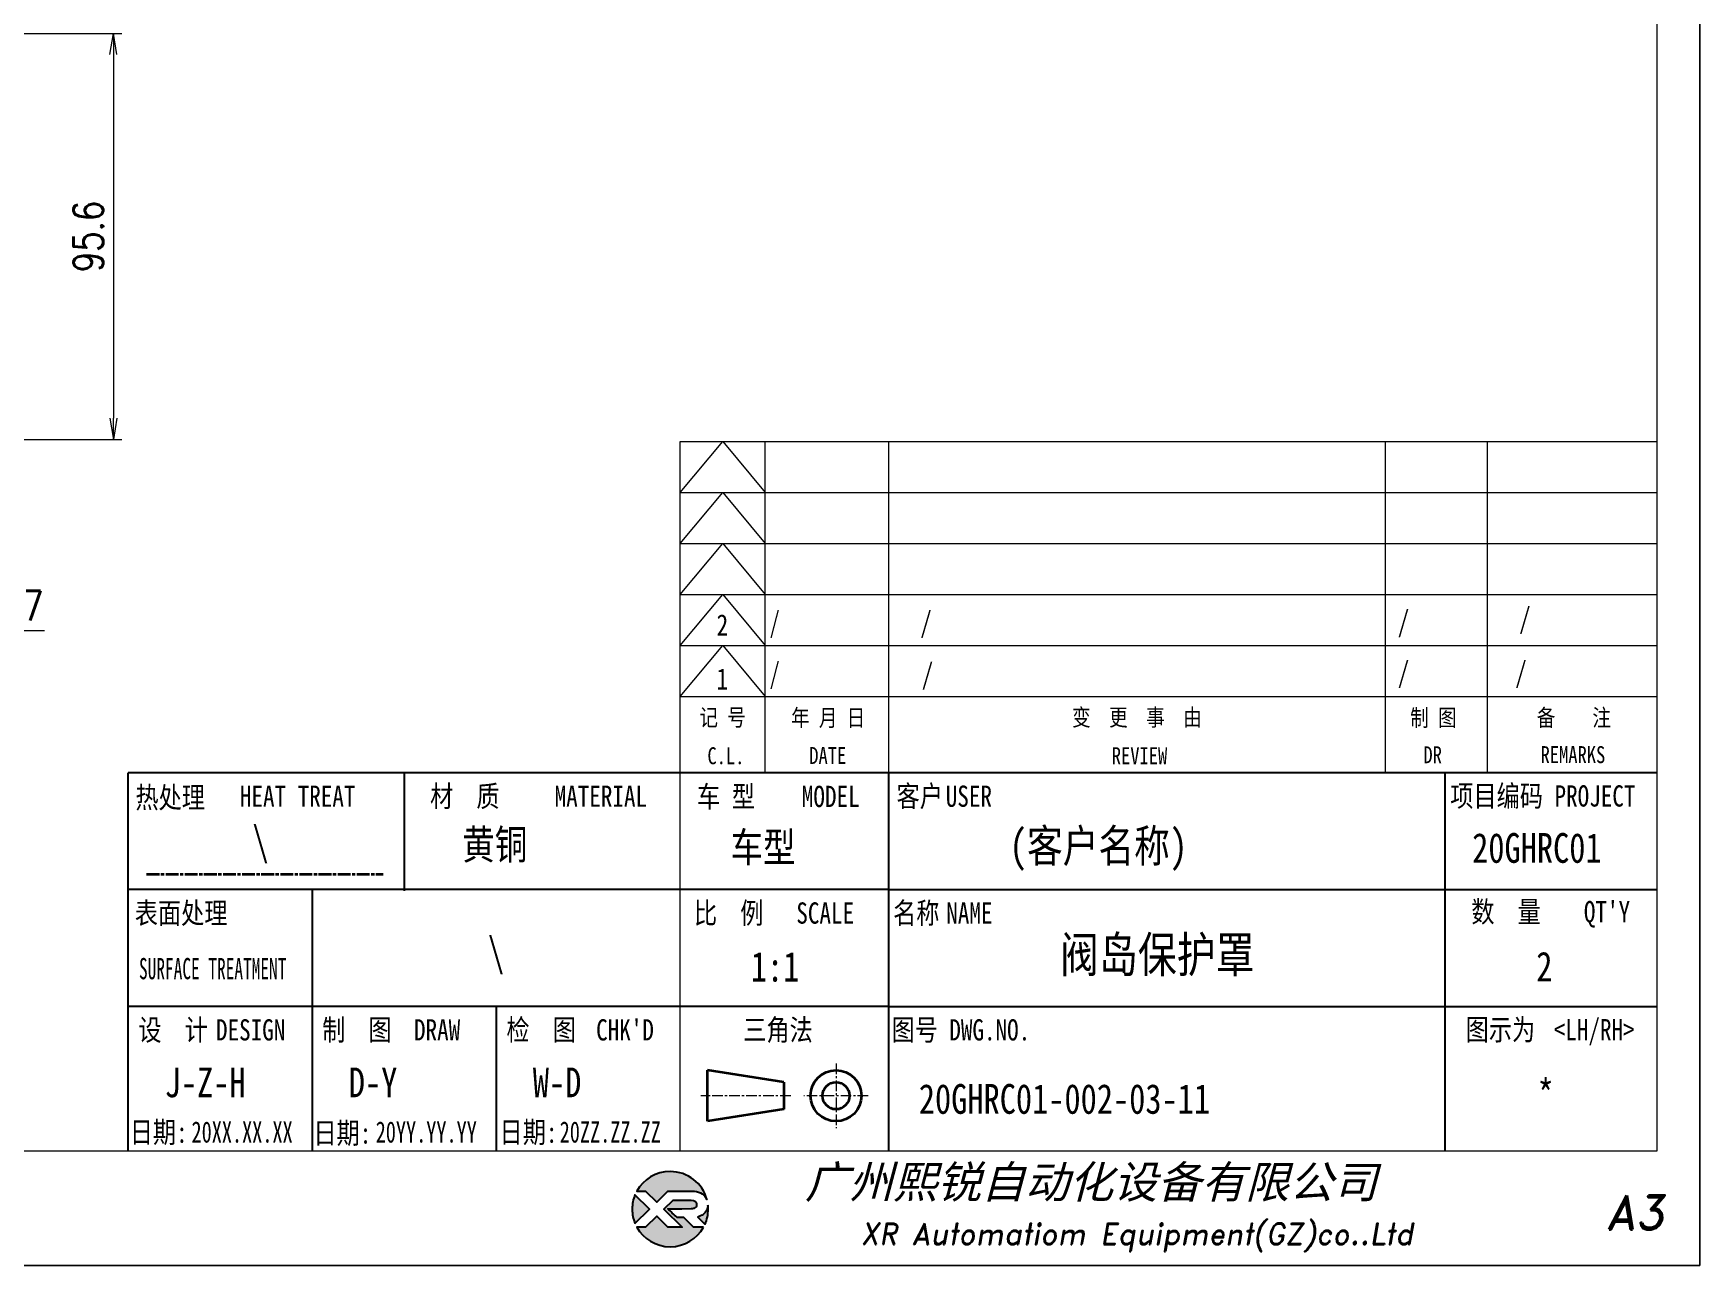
# Model space of a CAD drawing. Header units: millimetres. Extents: x 135027 to 204164, y -18685 to 2828.
# Drawn here: x 137060.5 to 137452.8, y 1667 to 1957.1 of the extents above; entities that cross this region are included whole.
import ezdxf
from ezdxf.enums import TextEntityAlignment as Align

# ---------------------------------------------------------------- set-up
doc = ezdxf.new("R2010")
doc.units = ezdxf.units.MM
doc.header["$LTSCALE"] = 0.5
doc.linetypes.add('AM_ISO08W050x2', pattern=[9, 6, -0.75, 1.5, -0.75])
doc.linetypes.add('CENTER', pattern=[2, 1.25, -0.25, 0.25, -0.25])
for name, color, linetype in [('DIM', 3, 'Continuous'), ('layer 1', 7, 'Continuous'), ('图\\M+19E79\\M+195B6\\M+18E9A', 7, 'Continuous'), ('图号', 7, 'Continuous'), ('图名', 7, 'Continuous'), ('数量', 7, 'Continuous'), ('材质', 7, 'Continuous'), ('表面处理', 7, 'Continuous'), ('车型', 7, 'Continuous')]:
    doc.layers.add(name, color=color, linetype=linetype)
for name, color, linetype, lineweight in [('中心线', 2, 'AM_ISO08W050x2', 18), ('图框', 7, 'Continuous', 18), ('热处理', 7, 'Continuous', 20), ('粗点划线', 6, 'AM_ISO08W050x2', 35)]:
    doc.layers.add(name, color=color, linetype=linetype, lineweight=lineweight)
doc.layers.add('打印', color=7, linetype='Continuous', lineweight=15, plot=False)
doc.layers.add('打印-禁用', color=7, linetype='Continuous', lineweight=15, plot=False)
doc.styles.add('DIM', font='romans.shx', dxfattribs={"width": 0.8, "bigfont": 'bigfont.shx'})
doc.styles.add('STYLE1', font='')
doc.styles.add('国标', font='simfang.ttf', dxfattribs={"width": 0.8})
doc.styles.add('标题\\M+18E9A', font='romand.shx', dxfattribs={"oblique": 10, "bigfont": 'bigfont.shx'})
doc.styles.get('STYLE1').set_extended_font_data('SimSun')
doc.dimstyles.new('XR 1-2$0', dxfattribs={"dimscale": 2, "dimtxt": 3.5, "dimasz": 2.5, "dimexe": 1, "dimexo": 0.625, "dimgap": 1.2, "dimtad": 1, "dimdsep": 46, "dimtxsty": 'DIM', "dimblk": 'OPEN', "dimcen": 0, "dimclrd": 8, "dimclre": 8, "dimclrt": 2, "dimazin": 2, "dimtfac": 0.5, "dimtmove": 0, "dimatfit": 3, "dimldrblk": 'OPEN', "dimfxl": 0, "dimtolj": 2, "dimlwd": 13, "dimlwe": 13, "dimarcsym": 0})
doc.dimstyles.new('XR 1-2$3', dxfattribs={"dimscale": 2, "dimtxt": 3.5, "dimasz": 2.5, "dimexe": 1, "dimexo": 0.625, "dimgap": 1.2, "dimtad": 1, "dimtoh": 1, "dimdsep": 46, "dimtxsty": 'DIM', "dimblk": 'OPEN', "dimcen": 0, "dimclrd": 8, "dimclre": 8, "dimclrt": 2, "dimazin": 2, "dimtfac": 0.5, "dimtofl": 0, "dimtmove": 0, "dimatfit": 3, "dimldrblk": 'OPEN', "dimfxl": 0, "dimtolj": 2, "dimlwd": 18, "dimlwe": 18, "dimarcsym": 0})

# ---------------------------------------------------------------- blocks, each defined once
blk = doc.blocks.new('XR')
at = {"true_color": 0xfc8000}
h = blk.add_hatch(color=30, dxfattribs=at)
h.set_gradient(color1=(252, 128, 0), rotation=240, one_color=1, tint=1, name='INVCURVED')
edge = h.paths.add_edge_path()
edge.add_spline(control_points=[(-434.18, -5928.47), (-433.9, -5928.74), (-433.63, -5929.01), (-433.63, -5929.01), (-433.63, -5929.01), (-433.63, -5929.01), (-433.36, -5928.74), (-433.09, -5928.47)], knot_values=[0.5625, 0.5625, 0.5625, 0.5625, 0.625, 0.625, 0.625, 0.625, 0.6875, 0.6875, 0.6875, 0.6875], degree=3, periodic=0)
edge.add_spline(control_points=[(-433.09, -5928.47), (-432.82, -5928.2), (-432.54, -5927.93), (-432.54, -5927.93), (-432.54, -5927.93), (-432.54, -5927.93), (-432.04, -5927.93), (-431.53, -5927.93)], knot_values=[0.4375, 0.4375, 0.4375, 0.4375, 0.5, 0.5, 0.5, 0.5, 0.5625, 0.5625, 0.5625, 0.5625], degree=3, periodic=0)
edge.add_spline(control_points=[(-431.53, -5927.93), (-431.03, -5927.93), (-430.52, -5927.93), (-430.52, -5927.93), (-430.52, -5927.93), (-430, -5927.93), (-429.43, -5927.96), (-429.01, -5928.33)], knot_values=[0.25, 0.25, 0.25, 0.25, 0.3125, 0.3125, 0.3125, 0.3125, 0.4375, 0.4375, 0.4375, 0.4375], degree=3, periodic=0)
edge.add_spline(control_points=[(-429.01, -5928.33), (-428.88, -5928.44), (-428.78, -5928.59), (-428.71, -5928.75)], knot_values=[0.125, 0.125, 0.125, 0.125, 0.25, 0.25, 0.25, 0.25], degree=3, periodic=0)
edge.add_spline(control_points=[(-428.71, -5928.75), (-429.13, -5927.18), (-430.58, -5926.02), (-432.31, -5926.02)], knot_values=[0, 0, 0, 0, 0.125, 0.125, 0.125, 0.125], degree=3, periodic=0)
edge.add_spline(control_points=[(-432.31, -5926.02), (-433.72, -5926.02), (-434.94, -5926.79), (-435.58, -5927.93)], knot_values=[0.875, 0.875, 0.875, 0.875, 1, 1, 1, 1], degree=3, periodic=0)
edge.add_spline(control_points=[(-435.58, -5927.93), (-435.58, -5927.93), (-434.72, -5927.93), (-434.72, -5927.93), (-434.72, -5927.93), (-434.72, -5927.93), (-434.45, -5928.2), (-434.18, -5928.47)], knot_values=[0.6875, 0.6875, 0.6875, 0.6875, 0.8125, 0.8125, 0.8125, 0.8125, 0.875, 0.875, 0.875, 0.875], degree=3, periodic=0)
edge = h.paths.add_edge_path()
edge.add_spline(control_points=[(-434.79, -5929.26), (-435.04, -5929.02), (-435.34, -5928.72), (-435.54, -5928.53)], knot_values=[0.562504, 0.562504, 0.562504, 0.562504, 0.656252, 0.656252, 0.656252, 0.656252], degree=3, periodic=0)
edge.add_spline(control_points=[(-435.54, -5928.53), (-435.67, -5928.4), (-435.76, -5928.31), (-435.76, -5928.31), (-435.76, -5928.31), (-435.94, -5928.74), (-436.03, -5929.21), (-436.03, -5929.71)], knot_values=[0.25, 0.25, 0.25, 0.25, 0.312504, 0.312504, 0.312504, 0.312504, 0.562504, 0.562504, 0.562504, 0.562504], degree=3, periodic=0)
edge.add_spline(control_points=[(-436.03, -5929.71), (-436.03, -5930.2), (-435.94, -5930.67), (-435.76, -5931.1), (-435.76, -5931.1), (-435.4, -5930.75), (-435.05, -5930.4)], knot_values=[0.874998, 0.874998, 0.874998, 0.874998, 1.124998, 1.124998, 1.124998, 1.25, 1.25, 1.25, 1.25], degree=3, periodic=0)
edge.add_spline(control_points=[(-435.05, -5930.4), (-434.7, -5930.05), (-434.34, -5929.71), (-434.34, -5929.71), (-434.34, -5929.71), (-434.34, -5929.71), (-434.34, -5929.71), (-434.34, -5929.71)], knot_values=[0.749878, 0.749878, 0.749878, 0.749878, 0.874875, 0.874875, 0.874875, 0.874875, 0.874998, 0.874998, 0.874998, 0.874998], degree=3, periodic=0)
edge.add_spline(control_points=[(-434.34, -5929.71), (-434.34, -5929.71), (-434.34, -5929.71), (-434.34, -5929.71)], knot_values=[0.749634, 0.749634, 0.749634, 0.749634, 0.749817, 0.749817, 0.749817, 0.749817], degree=3, periodic=0)
edge.add_spline(control_points=[(-434.35, -5929.7), (-434.35, -5929.7), (-434.35, -5929.7), (-434.35, -5929.7)], knot_values=[0.738281, 0.738281, 0.738281, 0.738281, 0.742188, 0.742188, 0.742188, 0.742188], degree=3, periodic=0)
edge.add_spline(control_points=[(-434.35, -5929.7), (-434.36, -5929.69), (-434.37, -5929.68), (-434.38, -5929.67)], knot_values=[0.726563, 0.726563, 0.726563, 0.726563, 0.738281, 0.738281, 0.738281, 0.738281], degree=3, periodic=0)
edge.add_spline(control_points=[(-434.38, -5929.67), (-434.38, -5929.66), (-434.39, -5929.65), (-434.4, -5929.65)], knot_values=[0.718751, 0.718751, 0.718751, 0.718751, 0.726563, 0.726563, 0.726563, 0.726563], degree=3, periodic=0)
edge.add_spline(control_points=[(-434.4, -5929.65), (-434.42, -5929.63), (-434.45, -5929.6), (-434.47, -5929.58)], knot_values=[0.703126, 0.703126, 0.703126, 0.703126, 0.718751, 0.718751, 0.718751, 0.718751], degree=3, periodic=0)
edge.add_spline(control_points=[(-434.47, -5929.58), (-434.5, -5929.55), (-434.53, -5929.52), (-434.56, -5929.49)], knot_values=[0.687501, 0.687501, 0.687501, 0.687501, 0.703126, 0.703126, 0.703126, 0.703126], degree=3, periodic=0)
edge.add_spline(control_points=[(-434.56, -5929.49), (-434.63, -5929.42), (-434.71, -5929.35), (-434.79, -5929.26)], knot_values=[0.656252, 0.656252, 0.656252, 0.656252, 0.687501, 0.687501, 0.687501, 0.687501], degree=3, periodic=0)
at = {"true_color": 0x0348ff}
h = blk.add_hatch(color=160, dxfattribs=at)
h.set_gradient(color1=(3, 72, 255), color2=(0, 41, 153), one_color=1, tint=0.3, name='HEMISPHERICAL')
edge = h.paths.add_edge_path()
edge.add_spline(control_points=[(-432.54, -5929.67), (-432.26, -5929.95), (-431.94, -5930.23), (-431.66, -5930.51), (-431.66, -5930.51), (-431.66, -5930.51), (-431.66, -5930.51), (-431.66, -5930.51)], knot_values=[0.736842, 0.736842, 0.736842, 0.736842, 0.789474, 0.789474, 0.789474, 0.789474, 0.802633, 0.802633, 0.802633, 0.802633], degree=3, periodic=0)
edge.add_spline(control_points=[(-431.66, -5930.51), (-431.65, -5930.51), (-431.65, -5930.52), (-431.65, -5930.52)], knot_values=[0.802633, 0.802633, 0.802633, 0.802633, 0.815791, 0.815791, 0.815791, 0.815791], degree=3, periodic=0)
edge.add_spline(control_points=[(-431.65, -5930.52), (-431.64, -5930.53), (-431.64, -5930.53), (-431.64, -5930.53)], knot_values=[0.815791, 0.815791, 0.815791, 0.815791, 0.82237, 0.82237, 0.82237, 0.82237], degree=3, periodic=0)
edge.add_spline(control_points=[(-431.64, -5930.53), (-431.64, -5930.53), (-431.64, -5930.53), (-431.63, -5930.54)], knot_values=[0.82237, 0.82237, 0.82237, 0.82237, 0.828949, 0.828949, 0.828949, 0.828949], degree=3, periodic=0)
edge.add_spline(control_points=[(-431.63, -5930.54), (-431.63, -5930.54), (-431.63, -5930.54), (-431.63, -5930.54), (-431.63, -5930.54), (-431.63, -5930.54), (-431.59, -5930.54), (-431.52, -5930.54)], knot_values=[0.841901, 0.841901, 0.841901, 0.841901, 0.842105, 0.842105, 0.842105, 0.842105, 0.855264, 0.855264, 0.855264, 0.855264], degree=3, periodic=0)
edge.add_spline(control_points=[(-431.52, -5930.54), (-431.46, -5930.54), (-431.38, -5930.54), (-431.3, -5930.54)], knot_values=[0.855264, 0.855264, 0.855264, 0.855264, 0.868422, 0.868422, 0.868422, 0.868422], degree=3, periodic=0)
edge.add_spline(control_points=[(-431.3, -5930.54), (-431.26, -5930.54), (-431.22, -5930.54), (-431.18, -5930.54)], knot_values=[0.868422, 0.868422, 0.868422, 0.868422, 0.875, 0.875, 0.875, 0.875], degree=3, periodic=0)
edge.add_spline(control_points=[(-431.18, -5930.54), (-431.14, -5930.54), (-431.1, -5930.54), (-431.07, -5930.54)], knot_values=[0.875, 0.875, 0.875, 0.875, 0.881579, 0.881579, 0.881579, 0.881579], degree=3, periodic=0)
edge.add_spline(control_points=[(-431.07, -5930.54), (-431.05, -5930.54), (-431.04, -5930.54), (-431.03, -5930.54)], knot_values=[0.881579, 0.881579, 0.881579, 0.881579, 0.884869, 0.884869, 0.884869, 0.884869], degree=3, periodic=0)
edge.add_spline(control_points=[(-431.03, -5930.54), (-431.02, -5930.54), (-431, -5930.54), (-431, -5930.54)], knot_values=[0.884869, 0.884869, 0.884869, 0.884869, 0.888158, 0.888158, 0.888158, 0.888158], degree=3, periodic=0)
edge.add_spline(control_points=[(-431, -5930.54), (-430.99, -5930.54), (-430.99, -5930.54), (-430.98, -5930.54)], knot_values=[0.888158, 0.888158, 0.888158, 0.888158, 0.889803, 0.889803, 0.889803, 0.889803], degree=3, periodic=0)
edge.add_spline(control_points=[(-430.98, -5930.54), (-430.98, -5930.54), (-430.98, -5930.54), (-430.97, -5930.54)], knot_values=[0.889803, 0.889803, 0.889803, 0.889803, 0.891447, 0.891447, 0.891447, 0.891447], degree=3, periodic=0)
edge.add_spline(control_points=[(-430.97, -5930.54), (-430.97, -5930.54), (-430.97, -5930.54), (-430.97, -5930.54)], knot_values=[0.891447, 0.891447, 0.891447, 0.891447, 0.89227, 0.89227, 0.89227, 0.89227], degree=3, periodic=0)
edge.add_spline(control_points=[(-430.97, -5930.54), (-430.97, -5930.54), (-430.97, -5930.54), (-430.97, -5930.54)], knot_values=[0.89227, 0.89227, 0.89227, 0.89227, 0.893092, 0.893092, 0.893092, 0.893092], degree=3, periodic=0)
edge.add_spline(control_points=[(-430.97, -5930.54), (-430.97, -5930.54), (-430.97, -5930.54), (-430.97, -5930.54)], knot_values=[0.893092, 0.893092, 0.893092, 0.893092, 0.893503, 0.893503, 0.893503, 0.893503], degree=3, periodic=0)
edge.add_spline(control_points=[(-430.97, -5930.54), (-430.97, -5930.54), (-430.97, -5930.54), (-430.97, -5930.54)], knot_values=[0.893503, 0.893503, 0.893503, 0.893503, 0.893914, 0.893914, 0.893914, 0.893914], degree=3, periodic=0)
edge.add_spline(control_points=[(-430.97, -5930.54), (-430.97, -5930.54), (-430.97, -5930.54), (-430.97, -5930.54)], knot_values=[0.893914, 0.893914, 0.893914, 0.893914, 0.89412, 0.89412, 0.89412, 0.89412], degree=3, periodic=0)
edge.add_spline(control_points=[(-430.97, -5930.54), (-430.97, -5930.54), (-430.97, -5930.54), (-430.97, -5930.54)], knot_values=[0.89412, 0.89412, 0.89412, 0.89412, 0.894326, 0.894326, 0.894326, 0.894326], degree=3, periodic=0)
edge.add_spline(control_points=[(-430.97, -5930.54), (-430.97, -5930.54), (-430.97, -5930.54), (-430.97, -5930.54)], knot_values=[0.894428, 0.894428, 0.894428, 0.894428, 0.894531, 0.894531, 0.894531, 0.894531], degree=3, periodic=0)
edge.add_spline(control_points=[(-430.97, -5930.54), (-430.97, -5930.54), (-430.97, -5930.54), (-430.97, -5930.54)], knot_values=[0.894531, 0.894531, 0.894531, 0.894531, 0.894583, 0.894583, 0.894583, 0.894583], degree=3, periodic=0)
edge.add_spline(control_points=[(-430.97, -5930.54), (-430.97, -5930.54), (-430.97, -5930.54), (-430.97, -5930.54), (-430.97, -5930.54), (-430.97, -5930.54), (-430.73, -5930.78), (-430.49, -5931.01)], knot_values=[0.894685, 0.894685, 0.894685, 0.894685, 0.894737, 0.894737, 0.894737, 0.894737, 0.921052, 0.921052, 0.921052, 0.921052], degree=3, periodic=0)
edge.add_spline(control_points=[(-430.49, -5931.01), (-430.26, -5931.24), (-430.02, -5931.48), (-430.02, -5931.48)], knot_values=[0.921052, 0.921052, 0.921052, 0.921052, 0.947368, 0.947368, 0.947368, 0.947368], degree=3, periodic=0)
edge.add_spline(control_points=[(-430.02, -5931.48), (-430.02, -5931.48), (-430.02, -5931.48), (-430.02, -5931.48)], knot_values=[0.947522, 0.947522, 0.947522, 0.947522, 0.947573, 0.947573, 0.947573, 0.947573], degree=3, periodic=0)
edge.add_spline(control_points=[(-430.02, -5931.48), (-430.02, -5931.48), (-430.02, -5931.48), (-430.02, -5931.48)], knot_values=[0.947573, 0.947573, 0.947573, 0.947573, 0.947676, 0.947676, 0.947676, 0.947676], degree=3, periodic=0)
edge.add_spline(control_points=[(-430.02, -5931.48), (-430.02, -5931.48), (-430.02, -5931.48), (-430.02, -5931.48)], knot_values=[0.947676, 0.947676, 0.947676, 0.947676, 0.947779, 0.947779, 0.947779, 0.947779], degree=3, periodic=0)
edge.add_spline(control_points=[(-430.02, -5931.48), (-430.02, -5931.48), (-430.02, -5931.48), (-430.02, -5931.48)], knot_values=[0.947779, 0.947779, 0.947779, 0.947779, 0.947984, 0.947984, 0.947984, 0.947984], degree=3, periodic=0)
edge.add_spline(control_points=[(-430.02, -5931.48), (-430.02, -5931.48), (-430.02, -5931.48), (-430.02, -5931.48)], knot_values=[0.947984, 0.947984, 0.947984, 0.947984, 0.94819, 0.94819, 0.94819, 0.94819], degree=3, periodic=0)
edge.add_spline(control_points=[(-430.02, -5931.48), (-430.02, -5931.48), (-430.02, -5931.48), (-430.02, -5931.48)], knot_values=[0.94819, 0.94819, 0.94819, 0.94819, 0.948601, 0.948601, 0.948601, 0.948601], degree=3, periodic=0)
edge.add_spline(control_points=[(-430.02, -5931.48), (-430.02, -5931.48), (-430.02, -5931.48), (-430.02, -5931.48)], knot_values=[0.948601, 0.948601, 0.948601, 0.948601, 0.949012, 0.949012, 0.949012, 0.949012], degree=3, periodic=0)
edge.add_spline(control_points=[(-430.02, -5931.48), (-430.02, -5931.48), (-430.01, -5931.48), (-430.01, -5931.48)], knot_values=[0.949012, 0.949012, 0.949012, 0.949012, 0.949834, 0.949834, 0.949834, 0.949834], degree=3, periodic=0)
edge.add_spline(control_points=[(-430.01, -5931.48), (-430.01, -5931.48), (-430.01, -5931.48), (-430.01, -5931.48)], knot_values=[0.949834, 0.949834, 0.949834, 0.949834, 0.950657, 0.950657, 0.950657, 0.950657], degree=3, periodic=0)
edge.add_spline(control_points=[(-430.01, -5931.48), (-430.01, -5931.48), (-430, -5931.48), (-430, -5931.48)], knot_values=[0.950657, 0.950657, 0.950657, 0.950657, 0.952301, 0.952301, 0.952301, 0.952301], degree=3, periodic=0)
edge.add_spline(control_points=[(-430, -5931.48), (-429.99, -5931.48), (-429.98, -5931.48), (-429.98, -5931.48)], knot_values=[0.952301, 0.952301, 0.952301, 0.952301, 0.953946, 0.953946, 0.953946, 0.953946], degree=3, periodic=0)
edge.add_spline(control_points=[(-429.98, -5931.48), (-429.96, -5931.48), (-429.95, -5931.48), (-429.93, -5931.48)], knot_values=[0.953946, 0.953946, 0.953946, 0.953946, 0.957236, 0.957236, 0.957236, 0.957236], degree=3, periodic=0)
edge.add_spline(control_points=[(-429.93, -5931.48), (-429.91, -5931.48), (-429.89, -5931.48), (-429.87, -5931.48)], knot_values=[0.957236, 0.957236, 0.957236, 0.957236, 0.960525, 0.960525, 0.960525, 0.960525], degree=3, periodic=0)
edge.add_spline(control_points=[(-429.87, -5931.48), (-429.82, -5931.48), (-429.77, -5931.48), (-429.71, -5931.48)], knot_values=[0.960525, 0.960525, 0.960525, 0.960525, 0.967104, 0.967104, 0.967104, 0.967104], degree=3, periodic=0)
edge.add_spline(control_points=[(-429.71, -5931.48), (-429.65, -5931.48), (-429.59, -5931.48), (-429.53, -5931.48)], knot_values=[0.967104, 0.967104, 0.967104, 0.967104, 0.973683, 0.973683, 0.973683, 0.973683], degree=3, periodic=0)
edge.add_spline(control_points=[(-429.53, -5931.48), (-429.41, -5931.48), (-429.29, -5931.48), (-429.19, -5931.48)], knot_values=[0.973683, 0.973683, 0.973683, 0.973683, 0.98684, 0.98684, 0.98684, 0.98684], degree=3, periodic=0)
edge.add_spline(control_points=[(-429.19, -5931.48), (-429.1, -5931.48), (-429.04, -5931.48), (-429.04, -5931.48), (-429.67, -5932.62), (-430.9, -5933.39), (-432.31, -5933.39)], knot_values=[0.98684, 0.98684, 0.98684, 0.98684, 1, 1, 1, 1.052632, 1.052632, 1.052632, 1.052632], degree=3, periodic=0)
edge.add_spline(control_points=[(-432.31, -5933.39), (-433.72, -5933.39), (-434.94, -5932.62), (-435.58, -5931.48), (-435.58, -5931.48), (-435.58, -5931.48), (-435.36, -5931.48), (-435.15, -5931.48)], knot_values=[0.052632, 0.052632, 0.052632, 0.052632, 0.105263, 0.105263, 0.105263, 0.105263, 0.131579, 0.131579, 0.131579, 0.131579], degree=3, periodic=0)
edge.add_spline(control_points=[(-435.15, -5931.48), (-434.93, -5931.48), (-434.72, -5931.48), (-434.72, -5931.48), (-434.72, -5931.48), (-434.72, -5931.48), (-434.45, -5931.21), (-434.18, -5930.94)], knot_values=[0.131579, 0.131579, 0.131579, 0.131579, 0.157895, 0.157895, 0.157895, 0.157895, 0.184211, 0.184211, 0.184211, 0.184211], degree=3, periodic=0)
edge.add_spline(control_points=[(-434.18, -5930.94), (-433.9, -5930.67), (-433.63, -5930.4), (-433.63, -5930.4), (-433.63, -5930.4), (-433.63, -5930.4), (-433.36, -5930.67), (-433.09, -5930.94)], knot_values=[0.184211, 0.184211, 0.184211, 0.184211, 0.210526, 0.210526, 0.210526, 0.210526, 0.236842, 0.236842, 0.236842, 0.236842], degree=3, periodic=0)
edge.add_spline(control_points=[(-433.09, -5930.94), (-432.82, -5931.21), (-432.54, -5931.48), (-432.54, -5931.48), (-432.54, -5931.48), (-432.54, -5931.48), (-432.19, -5931.48), (-431.83, -5931.48)], knot_values=[0.236842, 0.236842, 0.236842, 0.236842, 0.263158, 0.263158, 0.263158, 0.263158, 0.289474, 0.289474, 0.289474, 0.289474], degree=3, periodic=0)
edge.add_spline(control_points=[(-431.83, -5931.48), (-431.48, -5931.48), (-431.12, -5931.48), (-431.12, -5931.48), (-431.12, -5931.48), (-431.12, -5931.48), (-431.57, -5931.03), (-432.02, -5930.59)], knot_values=[0.289474, 0.289474, 0.289474, 0.289474, 0.315789, 0.315789, 0.315789, 0.315789, 0.342105, 0.342105, 0.342105, 0.342105], degree=3, periodic=0)
edge.add_spline(control_points=[(-432.02, -5930.59), (-432.47, -5930.15), (-432.92, -5929.71), (-432.92, -5929.71), (-432.92, -5929.71), (-432.92, -5929.71), (-432.71, -5929.5), (-432.5, -5929.29)], knot_values=[0.342105, 0.342105, 0.342105, 0.342105, 0.368421, 0.368421, 0.368421, 0.368421, 0.394737, 0.394737, 0.394737, 0.394737], degree=3, periodic=0)
edge.add_spline(control_points=[(-432.5, -5929.29), (-432.3, -5929.09), (-432.09, -5928.88), (-432.09, -5928.88)], knot_values=[0.394737, 0.394737, 0.394737, 0.394737, 0.421053, 0.421053, 0.421053, 0.421053], degree=3, periodic=0)
edge.add_spline(control_points=[(-432.09, -5928.88), (-432.09, -5928.88), (-432.06, -5928.86), (-432.06, -5928.86)], knot_values=[0.421053, 0.421053, 0.421053, 0.421053, 0.473684, 0.473684, 0.473684, 0.473684], degree=3, periodic=0)
edge.add_spline(control_points=[(-432.06, -5928.86), (-432.06, -5928.86), (-432.06, -5928.86), (-432.06, -5928.86), (-432.06, -5928.86), (-432.06, -5928.86), (-430.4, -5928.86), (-430.26, -5928.86)], knot_values=[0.473684, 0.473684, 0.473684, 0.473684, 0.473684, 0.473684, 0.473684, 0.473684, 0.526316, 0.526316, 0.526316, 0.526316], degree=3, periodic=0)
edge.add_spline(control_points=[(-430.26, -5928.86), (-429.54, -5928.86), (-429.62, -5929.4), (-429.83, -5929.55)], knot_values=[0.526316, 0.526316, 0.526316, 0.526316, 0.578947, 0.578947, 0.578947, 0.578947], degree=3, periodic=0)
edge.add_spline(control_points=[(-429.83, -5929.55), (-429.94, -5929.62), (-430.08, -5929.65), (-430.26, -5929.65), (-430.26, -5929.65), (-430.26, -5929.65), (-430.48, -5929.65), (-430.71, -5929.66)], knot_values=[0.578947, 0.578947, 0.578947, 0.578947, 0.631579, 0.631579, 0.631579, 0.631579, 0.657895, 0.657895, 0.657895, 0.657895], degree=3, periodic=0)
edge.add_spline(control_points=[(-430.71, -5929.66), (-430.93, -5929.66), (-431.15, -5929.67), (-431.15, -5929.67), (-431.15, -5929.67), (-431.15, -5929.67), (-432.54, -5929.67), (-432.54, -5929.67)], knot_values=[0.657895, 0.657895, 0.657895, 0.657895, 0.684211, 0.684211, 0.684211, 0.684211, 0.736842, 0.736842, 0.736842, 0.736842], degree=3, periodic=0)
edge = h.paths.add_edge_path()
edge.add_spline(control_points=[(-428.6, -5929.32), (-428.61, -5929.67), (-428.76, -5930), (-429.06, -5930.22)], knot_values=[0.8, 0.8, 0.8, 0.8, 1, 1, 1, 1], degree=3, periodic=0)
edge.add_spline(control_points=[(-429.06, -5930.22), (-429.22, -5930.34), (-429.41, -5930.43), (-429.61, -5930.48)], knot_values=[0.6, 0.6, 0.6, 0.6, 0.8, 0.8, 0.8, 0.8], degree=3, periodic=0)
edge.add_spline(control_points=[(-429.61, -5930.48), (-429.61, -5930.48), (-428.9, -5931.19), (-428.9, -5931.19), (-428.9, -5931.19), (-428.69, -5930.73), (-428.58, -5930.23), (-428.58, -5929.71)], knot_values=[0.2, 0.2, 0.2, 0.2, 0.4, 0.4, 0.4, 0.4, 0.6, 0.6, 0.6, 0.6], degree=3, periodic=0)
edge.add_spline(control_points=[(-428.58, -5929.71), (-428.58, -5929.58), (-428.59, -5929.45), (-428.6, -5929.32)], knot_values=[0, 0, 0, 0, 0.2, 0.2, 0.2, 0.2], degree=3, periodic=0)
at = {"layer": 'layer 1', "color": 30}
for points, knots in [([(-432.31, -5926.02), (-430.58, -5926.02), (-429.13, -5927.18), (-428.71, -5928.75), (-428.71, -5928.75), (-428.78, -5928.59), (-428.88, -5928.44), (-429.01, -5928.33), (-429.01, -5928.33), (-429.43, -5927.96), (-430, -5927.93), (-430.52, -5927.93), (-430.52, -5927.93), (-430.52, -5927.93), (-432.54, -5927.93), (-432.54, -5927.93), (-432.54, -5927.93), (-432.54, -5927.93), (-433.63, -5929.01), (-433.63, -5929.01), (-433.63, -5929.01), (-433.63, -5929.01), (-434.72, -5927.93), (-434.72, -5927.93), (-434.72, -5927.93), (-434.72, -5927.93), (-435.58, -5927.93), (-435.58, -5927.93), (-435.58, -5927.93), (-434.94, -5926.79), (-433.72, -5926.02), (-432.31, -5926.02)], [0, 0, 0, 0, 0.125, 0.125, 0.125, 0.125, 0.25, 0.25, 0.25, 0.25, 0.375, 0.375, 0.375, 0.375, 0.5, 0.5, 0.5, 0.5, 0.625, 0.625, 0.625, 0.625, 0.75, 0.75, 0.75, 0.75, 0.875, 0.875, 0.875, 0.875, 1, 1, 1, 1]), ([(-435.76, -5931.1), (-435.94, -5930.67), (-436.03, -5930.2), (-436.03, -5929.71), (-436.03, -5929.71), (-436.03, -5929.21), (-435.94, -5928.74), (-435.76, -5928.31), (-435.76, -5928.31), (-435.76, -5928.31), (-434.34, -5929.71), (-434.34, -5929.71), (-434.34, -5929.71), (-434.34, -5929.71), (-435.76, -5931.1), (-435.76, -5931.1)], [0, 0, 0, 0, 0.25, 0.25, 0.25, 0.25, 0.5, 0.5, 0.5, 0.5, 0.75, 0.75, 0.75, 0.75, 1, 1, 1, 1])]:
    blk.add_open_spline(points, degree=3, knots=knots, dxfattribs=at)
at = {"layer": 'layer 1', "color": 154}
for points, knots in [([(-429.04, -5931.48), (-429.67, -5932.62), (-430.9, -5933.39), (-432.31, -5933.39), (-432.31, -5933.39), (-433.72, -5933.39), (-434.94, -5932.62), (-435.58, -5931.48), (-435.58, -5931.48), (-435.58, -5931.48), (-434.72, -5931.48), (-434.72, -5931.48), (-434.72, -5931.48), (-434.72, -5931.48), (-433.63, -5930.4), (-433.63, -5930.4), (-433.63, -5930.4), (-433.63, -5930.4), (-432.54, -5931.48), (-432.54, -5931.48), (-432.54, -5931.48), (-432.54, -5931.48), (-431.12, -5931.48), (-431.12, -5931.48), (-431.12, -5931.48), (-431.12, -5931.48), (-432.92, -5929.71), (-432.92, -5929.71), (-432.92, -5929.71), (-432.92, -5929.71), (-432.09, -5928.88), (-432.09, -5928.88), (-432.09, -5928.88), (-432.09, -5928.88), (-432.06, -5928.86), (-432.06, -5928.86), (-432.06, -5928.86), (-432.06, -5928.86), (-430.4, -5928.86), (-430.26, -5928.86), (-430.26, -5928.86), (-429.54, -5928.86), (-429.62, -5929.4), (-429.83, -5929.55), (-429.83, -5929.55), (-429.94, -5929.62), (-430.08, -5929.65), (-430.26, -5929.65), (-430.26, -5929.65), (-430.26, -5929.65), (-431.15, -5929.67), (-431.15, -5929.67), (-431.15, -5929.67), (-431.15, -5929.67), (-432.54, -5929.67), (-432.54, -5929.67), (-432.54, -5929.67), (-432.26, -5929.95), (-431.94, -5930.23), (-431.66, -5930.51), (-431.66, -5930.51), (-431.66, -5930.51), (-431.63, -5930.54), (-431.63, -5930.54), (-431.63, -5930.54), (-431.63, -5930.54), (-430.97, -5930.54), (-430.97, -5930.54), (-430.97, -5930.54), (-430.97, -5930.54), (-430.02, -5931.48), (-430.02, -5931.48), (-430.02, -5931.48), (-430.02, -5931.48), (-429.04, -5931.48), (-429.04, -5931.48)], [0, 0, 0, 0, 0.052632, 0.052632, 0.052632, 0.052632, 0.105263, 0.105263, 0.105263, 0.105263, 0.157895, 0.157895, 0.157895, 0.157895, 0.210526, 0.210526, 0.210526, 0.210526, 0.263158, 0.263158, 0.263158, 0.263158, 0.315789, 0.315789, 0.315789, 0.315789, 0.368421, 0.368421, 0.368421, 0.368421, 0.421053, 0.421053, 0.421053, 0.421053, 0.473684, 0.473684, 0.473684, 0.473684, 0.526316, 0.526316, 0.526316, 0.526316, 0.578947, 0.578947, 0.578947, 0.578947, 0.631579, 0.631579, 0.631579, 0.631579, 0.684211, 0.684211, 0.684211, 0.684211, 0.736842, 0.736842, 0.736842, 0.736842, 0.789474, 0.789474, 0.789474, 0.789474, 0.842105, 0.842105, 0.842105, 0.842105, 0.894737, 0.894737, 0.894737, 0.894737, 0.947368, 0.947368, 0.947368, 0.947368, 1, 1, 1, 1]), ([(-428.6, -5929.32), (-428.59, -5929.45), (-428.58, -5929.58), (-428.58, -5929.71), (-428.58, -5929.71), (-428.58, -5930.23), (-428.69, -5930.73), (-428.9, -5931.19), (-428.9, -5931.19), (-428.9, -5931.19), (-429.61, -5930.48), (-429.61, -5930.48), (-429.61, -5930.48), (-429.41, -5930.43), (-429.22, -5930.34), (-429.06, -5930.22), (-429.06, -5930.22), (-428.76, -5930), (-428.61, -5929.67), (-428.6, -5929.32)], [0, 0, 0, 0, 0.2, 0.2, 0.2, 0.2, 0.4, 0.4, 0.4, 0.4, 0.6, 0.6, 0.6, 0.6, 0.8, 0.8, 0.8, 0.8, 1, 1, 1, 1])]:
    blk.add_open_spline(points, degree=3, knots=knots, dxfattribs=at)
blk = doc.blocks.new('GZDEH零件A3图框V01版')
at = {"layer": '中心线', "color": 1, "linetype": 'CENTER', "lineweight": 5, "ltscale": 2}
for p, q in [((3175.82, -1822.66), (3175.82, -1830.26)), ((3170.49, -1826.46), (3159.89, -1826.46)), ((3179.62, -1826.46), (3172.02, -1826.46))]:
    blk.add_line(p, q, dxfattribs=at)
at = {"layer": '图\\M+19E79\\M+195B6\\M+18E9A', "color": 7}
blk.add_line((3272.49, -1788.46), (3092.49, -1788.46), dxfattribs=at)
at = {"layer": '图\\M+19E79\\M+195B6\\M+18E9A', "color": 9}
for p, q in [((3272.49, -1788.46), (3092.49, -1788.46)), ((3124.99, -1788.46), (3124.99, -1802.35)), ((3181.99, -1788.46), (3181.99, -1832.96)), ((3247.49, -1788.46), (3247.49, -1832.96)), ((3181.99, -1802.21), (3092.49, -1802.21)), ((3114.17, -1802.21), (3114.17, -1815.96)), ((3181.99, -1802.21), (3272.49, -1802.21)), ((3181.99, -1815.96), (3092.49, -1815.96)), ((3114.17, -1815.96), (3114.17, -1832.96)), ((3114.17, -1815.96), (3114.17, -1832.96)), ((3135.83, -1815.96), (3135.83, -1832.96)), ((3135.83, -1815.96), (3135.83, -1832.96)), ((3181.99, -1815.96), (3272.49, -1815.96))]:
    blk.add_line(p, q, dxfattribs=at)
at = {"layer": '图\\M+19E79\\M+195B6\\M+18E9A', "color": 9, "linetype": 'Continuous'}
blk.add_line((3092.49, -1832.96), (3092.49, -1788.46), dxfattribs=at)
at = {"layer": '图框', "linetype": 'Continuous'}
for p, q in [((3272.49, -1832.96), (3272.49, -1554.46)), ((3157.49, -1749.46), (3272.49, -1749.46)), ((3157.49, -1832.96), (3157.49, -1749.46)), ((2882.49, -1832.96), (3272.49, -1832.96))]:
    blk.add_line(p, q, dxfattribs=at)
at = {"layer": '图框', "color": 9}
for p, q in [((3157.49, -1755.46), (3162.49, -1749.46)), ((3162.49, -1749.46), (3167.49, -1755.46)), ((3167.49, -1788.46), (3167.49, -1749.46)), ((3240.49, -1788.46), (3240.49, -1749.46)), ((3252.49, -1749.46), (3252.49, -1788.46)), ((3157.49, -1755.46), (3272.49, -1755.46)), ((3157.49, -1761.46), (3162.49, -1755.46)), ((3162.49, -1755.46), (3167.49, -1761.46)), ((3157.49, -1761.46), (3272.49, -1761.46)), ((3157.49, -1767.46), (3162.49, -1761.46)), ((3162.49, -1761.46), (3167.49, -1767.46)), ((3157.49, -1767.46), (3272.49, -1767.46)), ((3157.49, -1773.46), (3162.49, -1767.46)), ((3162.49, -1767.46), (3167.49, -1773.46)), ((3157.49, -1773.46), (3272.49, -1773.46)), ((3157.49, -1779.46), (3162.49, -1773.46)), ((3162.49, -1773.46), (3167.49, -1779.46)), ((3157.49, -1779.46), (3272.49, -1779.46))]:
    blk.add_line(p, q, dxfattribs=at)
at = {"layer": '图框', "color": 9, "linetype": 'Continuous'}
blk.add_line((3181.99, -1749.46), (3181.99, -1832.96), dxfattribs=at)
at = {"layer": '图框', "color": 2, "linetype": 'ByBlock', "lineweight": 35}
for p, q in [((3169.69, -1824.86), (3160.69, -1823.46)), ((3160.69, -1829.46), (3160.69, -1823.46)), ((3169.69, -1824.86), (3169.69, -1828.06)), ((3169.69, -1828.06), (3160.69, -1829.46))]:
    blk.add_line(p, q, dxfattribs=at)
for radius in [3, 1.6]:
    blk.add_circle((3175.82, -1826.46), radius, dxfattribs=at)
at = {"layer": '打印-禁用', "linetype": 'Continuous'}
for p, q in [((3277.49, -1846.46), (3277.49, -1549.46)), ((2857.49, -1846.46), (3277.49, -1846.46))]:
    blk.add_line(p, q, dxfattribs=at)
at = {"layer": 'DIM', "xscale": 1.199999999999818, "yscale": 1.199999999999818, "zscale": 1.199999999999818}
blk.add_blockref('XR', (3675.07, 5275.84), dxfattribs=at)
at = {"layer": '图\\M+19E79\\M+195B6\\M+18E9A', "color": 9, "style": '国标'}
for s, width, p in [('热处理', 0.8, (3093.35, -1792.61)), ('材  质', 0.8, (3128.04, -1792.46)), ('项目编码 PROJECT', 0.8, (3248.13, -1792.43)), ('表面处理', 0.8, (3093.27, -1806.21)), ('比  例\u3000', 0.8, (3159.1, -1806.21)), ('SCALE', 0.8, (3171.15, -1806.21)), ('名称\u3000', 0.8, (3182.54, -1806.21)), ('NAME', 0.8, (3188.8, -1806.21)), ('数  量', 0.8, (3250.61, -1806.05)), ("QT'Y ", 0.8, (3263.86, -1806.05)), ('SURFACE TREATMENT', 0.6, (3093.77, -1812.75)), (' DESIGN', 0.8, (3101.47, -1819.96)), (' DRAW', 0.8, (3124.78, -1819.96)), ("CHK'D", 0.8, (3147.58, -1819.96)), ('三角法', 0.8, (3164.9, -1819.96)), ('图号', 0.8, (3182.36, -1819.96)), ('DWG.NO.', 0.8, (3189.16, -1819.96)), ('图示为', 0.8, (3249.94, -1819.93)), ('<LH/RH>', 0.8, (3260.31, -1819.93))]:
    blk.add_text(s, height=2.5, dxfattribs=dict(at, width=width)).set_placement(p)
at = {"layer": '图\\M+19E79\\M+195B6\\M+18E9A', "color": 9, "style": '国标', "width": 0.8}
for s, p in [('HEAT TREAT', (3112.45, -1792.46)), ('MATERIAL', (3148.14, -1792.46)), ('客户', (3185.68, -1792.46)), ('USER', (3191.46, -1792.46)), ('设  计', (3097.79, -1819.96)), ('制  图', (3119.43, -1819.96)), ('检  图', (3141.11, -1819.96)), ('日期:', (3096.09, -1832)), ('日期:', (3117.71, -1832.1)), ('日期:', (3139.62, -1832))]:
    blk.add_text(s, height=2.5, dxfattribs=at).set_placement(p, align=Align.CENTER)
for s, p in [('车 型', (3162.87, -1791.2)), ('MODEL', (3175.2, -1791.24))]:
    blk.add_text(s, height=2.5, dxfattribs=at).set_placement(p, align=Align.MIDDLE)
at = {"layer": '图\\M+19E79\\M+195B6\\M+18E9A', "color": 7, "lineweight": -3, "style": 'STYLE1', "oblique": 15}
blk.add_text('广州熙锐自动化设备有限公司 ', height=3.8, dxfattribs=at).set_placement((3172.16, -1838.51))
at = {"layer": '图\\M+19E79\\M+195B6\\M+18E9A', "color": 7, "style": '标题\\M+18E9A', "oblique": 10}
for s, height, p in [('A3', 4, (3269.91, -1840.2)), ('XR Automatiom Equipment(GZ)co..Ltd', 2.5, (3211.26, -1842.9))]:
    blk.add_text(s, height=height, dxfattribs=at).set_placement(p, align=Align.MIDDLE)
at = {"layer": '图框', "color": 9, "style": '国标', "width": 0.8}
for s, p in [('记 号', (3162.47, -1782.94)), ('年 月 日', (3174.9, -1782.98)), ('变  更  事  由', (3211.24, -1782.93)), ('C.L.', (3162.86, -1787.45)), ('DATE', (3174.85, -1787.42)), ('REVIEW', (3211.55, -1787.45))]:
    blk.add_text(s, height=2, dxfattribs=at).set_placement(p, align=Align.CENTER)
for s, p in [('制 图', (3246.15, -1781.95)), ('备    注', (3262.68, -1781.92)), ('DR', (3246.06, -1786.34)), ('REMARKS', (3262.57, -1786.32))]:
    blk.add_text(s, height=2, dxfattribs=at).set_placement(p, align=Align.MIDDLE)
blk = doc.blocks.new('DEH A3')
at = {"layer": '图框'}
blk.add_blockref('GZDEH零件A3图框V01版', (-2857.49, 1846.46), dxfattribs=at)
blk = doc.blocks.new('_Open')
at = {"color": 0, "linetype": 'ByBlock', "lineweight": -2}
for p, q in [((-1, 0.167), (0, 0)), ((-1, -0.167), (0, 0)), ((0, 0), (-1, 0))]:
    blk.add_line(p, q, dxfattribs=at)
blk = doc.blocks.new('*D211')
at = {"layer": 'Defpoints', "color": 0, "transparency": 16777216}
for p in [(136995.94, 1957.09), (136995.94, 1861.49), (137079.31, 1861.49)]:
    blk.add_point(p, dxfattribs=at)
at = {"layer": 'DIM', "color": 8, "lineweight": 13, "transparency": 16777216}
for p, q in [((136997.19, 1957.09), (137081.31, 1957.09)), ((137079.31, 1952.09), (137079.31, 1866.49)), ((136997.19, 1861.49), (137081.31, 1861.49))]:
    blk.add_line(p, q, dxfattribs=at)
at = {"layer": 'DIM', "color": 8, "linetype": 'ByBlock', "lineweight": 13, "transparency": 16777216, "xscale": 5, "yscale": 5, "zscale": 5}
for p, rotation in [((137079.31, 1957.09), 90), ((137079.31, 1861.49), 270)]:
    blk.add_blockref('_Open', p, dxfattribs=dict(at, rotation=rotation))
at = {"layer": 'DIM', "color": 2, "transparency": 16777216, "insert": (137073.41, 1909.29), "char_height": 7, "attachment_point": 5, "rotation": 90, "style": 'DIM'}
blk.add_mtext('\\A2;95.6', dxfattribs=at)
blk = doc.blocks.new('*D216')
at = {"layer": 'Defpoints', "color": 0, "transparency": 16777216}
for p in [(137012.1, 1846.89), (137016.79, 1841.7)]:
    blk.add_point(p, dxfattribs=at)
at = {"layer": 'DIM', "color": 8, "lineweight": 18, "transparency": 16777216}
for p in [(137020.14, 1837.99), (137063.06, 1816.46)]:
    blk.add_line(p, (137039.6, 1816.46), dxfattribs=at)
at = {"layer": 'DIM', "color": 8, "linetype": 'ByBlock', "lineweight": 18, "transparency": 16777216, "xscale": 5, "yscale": 5, "zscale": 5, "rotation": 132.0993921635912}
blk.add_blockref('_Open', (137016.79, 1841.7), dxfattribs=at)
at = {"layer": 'DIM', "color": 2, "transparency": 16777216, "insert": (137052.53, 1822.36), "char_height": 7, "attachment_point": 5, "style": 'DIM'}
blk.add_mtext('\\A2;4-%%c7', dxfattribs=at)

msp = doc.modelspace()

# ---------------------------------------------------------------- linework, layer by layer
at = {"layer": '打印'}
msp.add_lwpolyline([(136612.77, 2261.044), (137452.77, 2261.044), (137452.77, 1667.044), (136612.77, 1667.044)], close=True, dxfattribs=at)
at = {"layer": '粗点划线', "linetype": 'AM_ISO08W050x2'}
msp.add_line((137087.119, 1759.187), (137142.841, 1759.187), dxfattribs=at)

# ---------------------------------------------------------------- block references
at = {"layer": '图框', "xscale": 2, "yscale": 2, "zscale": 2}
msp.add_blockref('DEH A3', (136612.77, 1667.044), dxfattribs=at)

# ---------------------------------------------------------------- texts
at = {"layer": '图\\M+19E79\\M+195B6\\M+18E9A', "color": 3, "style": '国标'}
for s, height, width, p in [('/', 5, 0.705904, (137233.79, 1815.988)), ('/', 5, 0.8, (137269.26, 1815.988)), ('/', 5, 0.8, (137381.67, 1816.186)), ('/', 5, 0.8, (137410.26, 1816.927)), ('2', 5, 0.8, (137221.325, 1815.356)), ('/', 5, 0.705904, (137233.79, 1803.988)), ('/', 5, 0.8, (137269.604, 1803.819)), ('/', 5, 0.8, (137381.67, 1804.186)), ('/', 5, 0.8, (137409.333, 1804.207)), ('1', 5, 0.8, (137221.304, 1802.636)), ('    (客户名称)', 7.7, 0.8, (137273.46, 1762.006)), ('20GHRC01', 7, 0.8, (137399.204, 1761.864)), ('1:1', 7, 0.8, (137229.371, 1733.91)), ('J-Z-H', 7, 0.8, (137091.366, 1706.677)), ('D-Y', 7, 0.8, (137134.726, 1706.677)), ('W-D', 7, 0.8, (137178.046, 1706.677)), ('20XX.XX.XX', 5, 0.7, (137097.696, 1696.004)), ('20YY.YY.YY', 5, 0.7, (137141.056, 1696.004)), ('20ZZ.ZZ.ZZ', 5, 0.7, (137184.376, 1696.004))]:
    msp.add_text(s, height=height, dxfattribs=dict(at, width=width)).set_placement(p)
at = {"layer": '图\\M+19E79\\M+195B6\\M+18E9A', "color": 3, "style": '国标', "width": 0.8}
msp.add_text('*', height=7, dxfattribs=at).set_placement((137416.513, 1703.877), align=Align.CENTER)
at = {"layer": '图号', "color": 3, "style": '国标', "width": 0.8}
msp.add_text('20GHRC01-002-03-11', height=7, dxfattribs=at).set_placement((137268.929, 1702.791))
at = {"layer": '图名', "color": 3, "style": '国标', "width": 0.8}
msp.add_text('阀岛保护罩', height=8.4, dxfattribs=at).set_placement((137325.074, 1736.071), align=Align.CENTER)
at = {"layer": '数量', "color": 3, "style": '国标', "width": 0.8}
msp.add_text('2', height=7, dxfattribs=at).set_placement((137416.206, 1733.941), align=Align.CENTER)
at = {"layer": '材质', "color": 3, "style": '国标', "width": 0.8}
msp.add_text('黄铜', height=7, dxfattribs=at).set_placement((137169.086, 1762.684), align=Align.CENTER)
at = {"layer": '热处理', "color": 3, "style": '国标', "width": 0.8}
msp.add_text('\\', height=7, dxfattribs=at).set_placement((137113.929, 1763.437), align=Align.CENTER)
at = {"layer": '表面处理', "color": 3, "style": '国标', "width": 0.8}
msp.add_text('\\', height=7, dxfattribs=at).set_placement((137169.37, 1737.33), align=Align.CENTER)
at = {"layer": '车型', "color": 3, "style": '国标', "width": 0.8}
msp.add_text('  车型', height=7, dxfattribs=at).set_placement((137216.98, 1762.036))

# ---------------------------------------------------------------- dimensions: what is measured, and where the dimension line sits
at = {"layer": 'DIM'}
dim = msp.add_linear_dim(base=(137079.308, 1861.494), p1=(136995.944, 1957.094), p2=(136995.944, 1861.494), angle=90, dimstyle='XR 1-2$0', dxfattribs=at)
dim.commit()
dim.dimension.update_dxf_attribs({"geometry": '*D211', "text_midpoint": (137073.408, 1909.294)})
dim = msp.add_diameter_dim_2p(p1=(137012.098, 1846.891), p2=(137016.791, 1841.697), dimstyle='XR 1-2$3', override={"dimpost": '4-%%c<>'}, dxfattribs=at)
dim.commit()
dim.dimension.update_dxf_attribs({"geometry": '*D216', "text_midpoint": (137052.53, 1816.457), "dimtype": 163})

doc.saveas('drawing.dxf')
